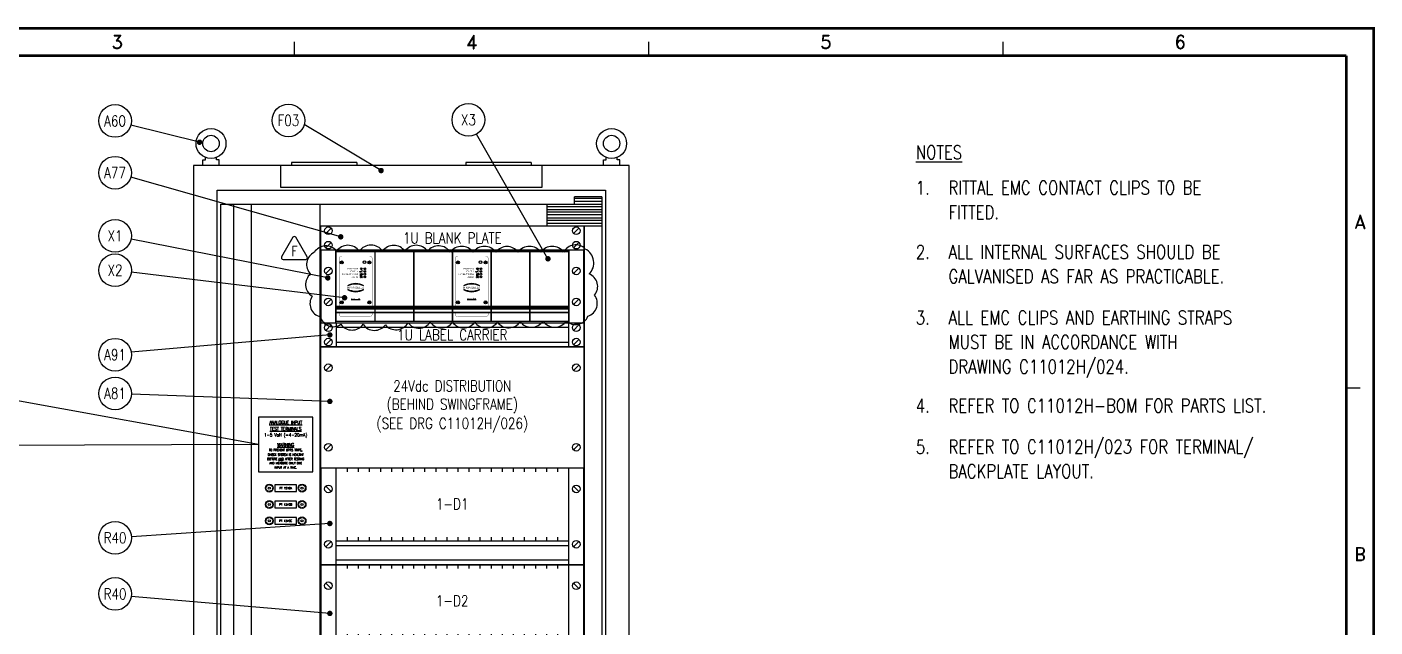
# Model space of a CAD drawing. Extents: x 0 to 4139, y -244 to 2852.
# Drawn here: x 1619 to 4093, y 1751 to 2852 of the extents above; entities that cross this region are included whole.
import ezdxf
from ezdxf.enums import TextEntityAlignment as Align

# ---------------------------------------------------------------- set-up
doc = ezdxf.new("R2010")
doc.units = 0
doc.header["$LTSCALE"] = 10
doc.header["$MEASUREMENT"] = 0
doc.linetypes.add('CONTINU', pattern=[0])
doc.linetypes.add('HIDDEN', pattern=[0.375, 0.25, -0.125])
doc.layers.get('0').update_dxf_attribs({"linetype": 'CONTINUOUS'})
for name, color, linetype in [('01-DRAW', 7, 'CONTINUOUS'), ('02-TEXT', 2, 'CONTINUOUS'), ('03-DIM', 3, 'CONTINUOUS'), ('COL', 2, 'CONTINU'), ('OUTLINE', 7, 'CONTINUOUS'), ('ROW', 2, 'CONTINU'), ('SNA', 2, 'CONTINUOUS'), ('SNA2', 2, 'CONTINUOUS'), ('TEXT', 2, 'CONTINUOUS'), ('UPS', 2, 'CONTINUOUS')]:
    doc.layers.add(name, color=color, linetype=linetype)
doc.layers.add('03-DIMS', color=3, linetype='CONTINUOUS', lineweight=13)
doc.styles.add('ARIAL', font='arial.ttf', dxfattribs={"height": 2.5})
doc.styles.add('ROMAND', font='ROMAND')
doc.styles.add('ROMANS', font='romans.shx', dxfattribs={"width": 0.8})
doc.styles.add('SYMBOL', font='romans.shx', dxfattribs={"width": 0.8})

# ---------------------------------------------------------------- blocks, each defined once
blk = doc.blocks.new('HS-A3-10')
at = {"color": 1}
for p, q in [((2110, 2800), (2110, 2825)), ((2760, 2800), (2760, 2825)), ((3410, 2800), (3410, 2825)), ((4040, 2190), (4065, 2190))]:
    blk.add_line(p, q, dxfattribs=at)
at = {"color": 1, "const_width": 5}
blk.add_lwpolyline([(160, 30), (4090, 30), (4090, 2850), (160, 2850)], close=True, dxfattribs=at)
for points in [[(160, 2800), (4040, 2800)], [(4040, 380), (4040, 2800)]]:
    blk.add_lwpolyline(points, dxfattribs=at)
at = {"color": 2, "style": 'ROMAND'}
for s, p in [('3', (1785, 2825)), ('4', (2435, 2825)), ('5', (3085, 2825)), ('6', (3735, 2825)), ('A', (4065, 2495)), ('B', (4065, 1885))]:
    blk.add_text(s, height=25, dxfattribs=at).set_placement(p, align=Align.MIDDLE)
at = {"layer": 'COL', "style": 'ROMAND', "flags": 9}
for tag, p in [('COL1', (485, 2825)), ('COL2', (1135, 2825)), ('COL3', (1785, 2825)), ('COL4', (2435, 2825)), ('COL5', (3085, 2825)), ('COL6', (3735, 2825))]:
    blk.add_attdef(tag, p, '', height=25, dxfattribs=at)
at = {"layer": 'ROW', "style": 'ROMAND', "flags": 9}
for tag, p in [('ROW1', (4065, 2495)), ('ROW2', (4065, 1885)), ('ROW3', (4065, 1275)), ('ROW4', (4065, 665))]:
    blk.add_attdef(tag, p, '', height=25, dxfattribs=at)
at = {"layer": 'UPS', "color": 3, "style": 'ROMANS', "width": 0.8, "flags": 8}
blk.add_attdef('PLANOS->PROJNR', text='', height=15, rotation=90, dxfattribs=at).set_placement((135, 235), align=Align.MIDDLE_LEFT)
at = {"layer": 'UPS', "style": 'ROMANS', "width": 0.8, "flags": 8}
for tag, height, p in [('PLANOS->NR1', 25, (1080, 342.5)), ('PLANOS->VERIF', 25, (2935, 342.5)), ('PLANOS->NR2', 25, (1080, 292.5)), ('PLANOS->CANVI1', 25, (1190, 292.5)), ('PLANOS->NCAN1', 25, (1590, 292.5)), ('PLANOS->DCAN1', 25, (2625, 292.5)), ('PLANOS->ORIG', 25, (2935, 292.5)), ('PLANOS->CANVI2', 25, (1190, 242.5)), ('PLANOS->NCAN2', 25, (1590, 242.5)), ('PLANOS->DCAN2', 25, (2625, 242.5)), ('PLANOS->HECHF', 25, (2935, 242.5)), ('PLANOS->CANVI3', 25, (1190, 192.5)), ('PLANOS->NCAN3', 25, (1590, 192.5)), ('PLANOS->DCAN3', 25, (2625, 192.5)), ('PLANOS->HECHD', 25, (2935, 192.5)), ('PLANOS->CANVI4', 25, (1190, 142.5)), ('PLANOS->NCAN4', 25, (1590, 142.5)), ('PLANOS->DCAN4', 25, (2625, 142.5)), ('PLANOS->DATACREA', 25, (2935, 142.5)), ('PLANOS->CANVI5', 25, (1190, 92.5)), ('PLANOS->NCAN5', 25, (1590, 92.5)), ('PLANOS->DCAN5', 25, (2625, 92.5)), ('PROJS->DESCPRO3', 50, (3455, 55)), ('PLANOS->PLANO', 50, (3785, 55)), ('PLANOS->USER', 50, (4027.5, 55))]:
    blk.add_attdef(tag, text='', height=height, dxfattribs=at).set_placement(p, align=Align.CENTER)
at = {"layer": 'UPS', "style": 'ROMANS', "width": 2.7474, "flags": 8}
blk.add_attdef('PLANOS->MCAN1', text='', height=25, rotation=0.069611, dxfattribs=at).set_placement((1660, 316.443), (2530, 317.5), align=Align.FIT)
at = {"layer": 'UPS', "style": 'ROMANS', "flags": 8}
for tag, width, p, p2 in [('PLANOS->MCAN2', 2.6868, (1660, 267.5), (2530, 267.5)), ('PLANOS->MCAN3', 2.6868, (1660, 217.5), (2530, 217.5)), ('PLANOS->MCAN4', 2.6769, (1660, 167.5), (2530, 167.5)), ('PLANOS->MCAN5', 2.6868, (1660, 117.5), (2530, 117.5))]:
    blk.add_attdef(tag, text='', height=25, dxfattribs=dict(at, width=width)).set_placement(p, p2, align=Align.FIT)
at = {"layer": 'UPS', "style": 'ROMANS', "width": 0.8, "flags": 8}
blk.add_attdef('PLANOS->DENOM', (3135, 242.5), '', height=25, dxfattribs=at)
at = {"layer": 'UPS', "color": 4, "style": 'ROMANS', "width": 0.8, "flags": 8}
for tag, p in [('PROJS->DESCPRO1', (3030, 192.5)), ('PROJS->DESCPRO2', (3030, 142.5))]:
    blk.add_attdef(tag, p, '', height=25, dxfattribs=at)
at = {"layer": 'UPS', "style": 'ROMANS', "width": 0.8, "flags": 8}
blk.add_attdef('PLANOS->PROTOTIPO', text='', height=25, dxfattribs=at).set_placement((595, 58.125), align=Align.MIDDLE)
for tag, p in [('PLANOS->OBS4', (1170, 55)), ('PLANOS->PLANO', (2915, 55))]:
    blk.add_attdef(tag, text='', height=25, dxfattribs=at).set_placement(p, align=Align.MIDDLE_LEFT)
blk.add_attdef('PROJS->NOMPRO', text='', height=25, dxfattribs=at).set_placement((2890, 55), align=Align.MIDDLE_RIGHT)
blk = doc.blocks.new('1UBLANK')
for p, q in [((-222.3503, -4.0503), (-232.2497, -13.9497)), ((232.2497, -4.0503), (222.3503, -13.9497)), ((-222.3503, -30.5003), (-232.2497, -40.3997)), ((232.2497, -30.5003), (222.3503, -40.3997))]:
    blk.add_line(p, q)
blk.add_lwpolyline([(-241.3, -44.45), (-241.3, 0), (241.3, 0), (241.3, -44.45)], close=True)
for centre in [(-227.3, -9), (227.3, -9), (-227.3, -35.45), (227.3, -35.45)]:
    blk.add_circle(centre, 7)
at = {"layer": 'SNA', "style": 'SYMBOL', "width": 0.8}
blk.add_attdef('SNA2', text='', height=20, dxfattribs=at).set_placement((0, -22.225), align=Align.MIDDLE)
at = {"layer": 'SNA2', "style": 'SYMBOL', "width": 0.8}
blk.add_attdef('SNA', text='', height=20, dxfattribs=at).set_placement((-186.3, -22.225), align=Align.MIDDLE)
blk = doc.blocks.new('1ULABEL')
for p, q in [((-213.3, 0), (-213.3, -44.45)), ((213.3, 0), (213.3, -44.45)), ((-222.3503, -4.0503), (-232.2497, -13.9497)), ((213.3, -9), (-213.3, -9)), ((232.2497, -4.0503), (222.3503, -13.9497)), ((-222.3503, -30.5003), (-232.2497, -40.3997)), ((-213.3, -35.45), (213.3, -35.45)), ((232.2497, -30.5003), (222.3503, -40.3997))]:
    blk.add_line(p, q)
blk.add_lwpolyline([(-241.3, 0), (241.3, 0), (241.3, -44.45), (-241.3, -44.45)], close=True)
for centre in [(-227.3, -9), (227.3, -9), (-227.3, -35.45), (227.3, -35.45)]:
    blk.add_circle(centre, 7)
at = {"layer": 'SNA', "style": 'SYMBOL', "width": 0.8}
blk.add_attdef('SNA2', text='', height=16, dxfattribs=at).set_placement((0, -22.225), align=Align.MIDDLE)
at = {"layer": 'SNA2', "style": 'SYMBOL', "width": 0.8}
blk.add_attdef('SNA', text='', height=20, dxfattribs=at).set_placement((-177.3, -22.225), align=Align.MIDDLE)
blk = doc.blocks.new('5UBLANK')
for p, q in [((-222.3503, -33.1753), (-232.2497, -43.0748)), ((232.2497, -33.1753), (222.3503, -43.0748)), ((-222.3503, -179.1753), (-232.2497, -189.0747)), ((232.2497, -179.1753), (222.3503, -189.0747))]:
    blk.add_line(p, q)
blk.add_lwpolyline([(-241.3, -222.25), (-241.3, 0), (241.3, 0), (241.3, -222.25)], close=True)
for centre in [(-227.3, -38.125), (227.3, -38.125), (-227.3, -184.125), (227.3, -184.125)]:
    blk.add_circle(centre, 7)
at = {"layer": 'SNA', "style": 'SYMBOL', "width": 0.8}
blk.add_attdef('SNA2', text='', height=20, dxfattribs=at).set_placement((0, -111.125), align=Align.MIDDLE)
at = {"layer": 'SNA2', "style": 'SYMBOL', "width": 0.8}
blk.add_attdef('SNA', text='', height=20, dxfattribs=at).set_placement((0, -141.125), align=Align.MIDDLE)
blk = doc.blocks.new('IORACK')
for p, q in [((-213.3, -177.8), (-213.3, 0)), ((-192.9857, 0), (-192.9857, -6.8)), ((-172.6714, 0), (-172.6714, -6.8)), ((-152.3571, 0), (-152.3571, -6.8)), ((-132.0429, 0), (-132.0429, -6.8)), ((-111.7286, 0), (-111.7286, -6.8)), ((-91.4143, 0), (-91.4143, -6.8)), ((-71.1, 0), (-71.1, -6.8)), ((-50.7857, 0), (-50.7857, -6.8)), ((-30.4714, 0), (-30.4714, -6.8)), ((-10.1571, 0), (-10.1571, -6.8)), ((10.1571, 0), (10.1571, -6.8)), ((30.4714, 0), (30.4714, -6.8)), ((50.7857, 0), (50.7857, -6.8)), ((71.1, 0), (71.1, -6.8)), ((91.4143, 0), (91.4143, -6.8)), ((111.7286, 0), (111.7286, -6.8)), ((132.0428, 0), (132.0428, -6.8)), ((152.3571, 0), (152.3571, -6.8)), ((172.6714, 0), (172.6714, -6.8)), ((192.9857, 0), (192.9857, -6.8)), ((213.3, 0), (213.3, -177.8)), ((-222.3503, -43.1248), (-232.2497, -33.2253)), ((232.2497, -43.1248), (222.3503, -33.2253)), ((-222.3503, -134.9503), (-232.2497, -144.8498)), ((-213.3, -133.35), (213.3, -133.35)), ((-213.3, -142.35), (213.3, -142.35)), ((-192.9857, -126.8), (-192.9857, -133.35)), ((-172.6714, -126.8), (-172.6714, -133.35)), ((-152.3571, -126.8), (-152.3571, -133.35)), ((-132.0429, -126.8), (-132.0429, -133.35)), ((-111.7286, -126.8), (-111.7286, -133.35)), ((-91.4143, -126.8), (-91.4143, -133.35)), ((-71.1, -126.8), (-71.1, -133.35)), ((-50.7857, -126.8), (-50.7857, -133.35)), ((-30.4714, -126.8), (-30.4714, -133.35)), ((-10.1571, -126.8), (-10.1571, -133.35)), ((10.1571, -126.8), (10.1571, -133.35)), ((30.4714, -126.8), (30.4714, -133.35)), ((50.7857, -126.8), (50.7857, -133.35)), ((71.1, -126.8), (71.1, -133.35)), ((91.4143, -126.8), (91.4143, -133.35)), ((111.7286, -126.8), (111.7286, -133.35)), ((132.0428, -126.8), (132.0428, -133.35)), ((152.3571, -126.8), (152.3571, -133.35)), ((172.6714, -126.8), (172.6714, -133.35)), ((192.9857, -126.8), (192.9857, -133.35)), ((232.2497, -134.9503), (222.3502, -144.8498)), ((213.3, -168.8), (-213.3, -168.8))]:
    blk.add_line(p, q)
blk.add_lwpolyline([(241.3, 0), (-241.3, 0), (-241.3, -177.8), (241.3, -177.8)], close=True)
for centre in [(-227.3, -38.175), (227.3, -38.175), (-227.3, -139.9), (227.3, -139.9)]:
    blk.add_circle(centre, 7)
at = {"layer": 'SNA', "style": 'SYMBOL', "width": 0.8}
blk.add_attdef('SNA', text='', height=20, dxfattribs=at).set_placement((-0.3, -65.8), align=Align.MIDDLE)
at = {"layer": 'SNA2', "style": 'SYMBOL', "width": 0.8}
blk.add_attdef('SNA2', text='', height=20, dxfattribs=at).set_placement((-0.3, -154.8), align=Align.MIDDLE)
blk = doc.blocks.new('K9202')
at = {"color": 3}
for p, q in [((-100, 5), (-220, 5)), ((-220, 5), (-220, 0)), ((-100, 5), (-100, 0)), ((220, 5), (100, 5)), ((100, 5), (100, 0)), ((220, 5), (220, 0))]:
    blk.add_line(p, q, dxfattribs=at)
blk.add_lwpolyline([(-240, -40), (240, -40), (240, 0), (-240, 0)], close=True)
at = {"layer": 'SNA', "style": 'SYMBOL', "width": 0.8}
blk.add_attdef('SNA', text='', height=20, dxfattribs=at).set_placement((-89, -20), align=Align.MIDDLE)
at = {"layer": 'SNA2', "style": 'SYMBOL', "width": 0.8}
blk.add_attdef('SNA2', text='', height=20, dxfattribs=at).set_placement((50, -20), align=Align.MIDDLE)
blk = doc.blocks.new('A$C5BAC4B6A')
at = {"linetype": 'Continuous'}
for p, q in [((-213.8, 0), (213.8, 0)), ((-213.8, -3.675), (-213.3, -3.675)), ((-213.8, -133.35), (213.8, -133.35)), ((213.3, -129.675), (213.8, -129.675))]:
    blk.add_line(p, q, dxfattribs=at)
for p, q in [((-177.4, -2.425), (-177.4, 0)), ((-106.4, -2.425), (-106.4, 0)), ((-35.4, -2.425), (-35.4, 0)), ((35.6, -2.425), (35.6, 0)), ((106.6, -2.425), (106.6, 0)), ((177.6, -2.425), (177.6, 0)), ((-222.3503, -33.2253), (-232.2497, -43.1248)), ((232.2497, -33.2253), (222.3503, -43.1248)), ((-222.3503, -90.2253), (-232.2497, -100.1247)), ((232.2497, -90.2253), (222.3503, -100.1247))]:
    blk.add_line(p, q)
for points in [[(-241.3, -133.35), (-213.8, -133.35), (-213.8, 0), (-241.3, 0)], [(213.8, -133.35), (241.3, -133.35), (241.3, 0), (213.8, 0)]]:
    blk.add_lwpolyline(points, close=True, dxfattribs=at)
for centre in [(-227.3, -38.175), (227.3, -38.175), (-227.3, -95.175), (227.3, -95.175)]:
    blk.add_circle(centre, 7)
blk = doc.blocks.new('A$C7E0037A8')
at = {"layer": '01-DRAW'}
blk.add_hatch(color=140, dxfattribs=at).paths.add_polyline_path([(8.8, -38.1, 0.127299), (7.8, -37.2), (7.6, -37.4, -0.203272), (8.8, -38.8, -0.201871), (12.6, -35.6, 0.232555)])
h = blk.add_hatch(color=140, dxfattribs=at)
edge = h.paths.add_edge_path()
edge.add_ellipse((10.4, -47.9), major_axis=(1.74, 0), ratio=0.172077, start_angle=153.0245, end_angle=172.0283)
edge.add_arc((9.4, -47.6), 0.4, 188.8306, 364.7944)
at = {"layer": '01-DRAW', "linetype": 'Continuous'}
h = blk.add_hatch(color=140, dxfattribs=at)
h.paths.add_polyline_path([(15, -63.4, 0.291435), (-15, -63.4, -0.219981)])
h.paths.add_polyline_path([(-15, -69.6, 0.291435), (15, -69.6, -0.219981)])
for p, q in [((35.4, -105.2), (-35.4, -105.2)), ((35.4, -105.8), (-35.4, -105.8)), ((35.4, -112.2), (-35.4, -112.2))]:
    blk.add_line(p, q)
blk.add_lwpolyline([(-35.4, -100.8), (35.4, -100.8), (35.4, -112.8), (-35.4, -112.8)], close=True)
blk.add_circle((16.1, -19.8), 2.5)
at = {"layer": '01-DRAW'}
for p, q in [((-35.4, 0), (35.4, 0)), ((-35.4, -128.5), (-35.4, 0)), ((35.4, 0), (35.4, -128.5)), ((35.4, -128.5), (-35.4, -128.5))]:
    blk.add_line(p, q, dxfattribs=at)
at = {"layer": '01-DRAW', "color": 140}
for p, q in [((7.6, -37.4), (7.8, -37.2)), ((8, -41), (12.8, -41)), ((8, -43.4), (9.6, -43.4)), ((9.6, -43.4), (11.2, -40.2)), ((10.4, -30.6), (10.4, -33)), ((11.2, -40.2), (12.8, -40.2)), ((11.2, -41.8), (12.8, -42.6)), ((11.2, -43.4), (12.8, -42.6))]:
    blk.add_line(p, q, dxfattribs=at)
at = {"layer": '01-DRAW'}
for centre, radius in [((-25.3, -20.3), 2.75), ((-25.3, -20.3), 1.4), ((25.4, -20.3), 2.75), ((25.4, -20.3), 1.4), ((16.7, -31.8), 1.6), ((16.7, -36.8), 1.6), ((16.7, -41.8), 1.6), ((16.7, -46.8), 1.6), ((-25.3, -93.5), 2.75), ((-25.3, -93.5), 1.4), ((25.4, -93.5), 2.75), ((25.4, -93.5), 1.4)]:
    blk.add_circle(centre, radius, dxfattribs=at)
at = {"layer": '01-DRAW', "color": 140}
blk.add_circle((10.4, -31.8), 1.6, dxfattribs=at)
for centre, radius, start, end in [((6.6, -39.6), 2.36, 19.1684, 65.1286), ((6.6, -39.6), 2.68, 33.6254, 62.644), ((4.9, -45.7), 4.34, 331.3782, 356.1989), ((13.3, -40.7), 5.14, 97.1574, 149.5244), ((14.5, -41.7), 6.4, 107.3663, 153.0182), ((9.4, -47.6), 0.4, 188.8306, 4.7944), ((10.4, -46.2), 1.2, 7.1765, 172.8235), ((10.4, -45), 0.16, 356.1774, 183.8226), ((15.9, -45.7), 4.34, 183.8011, 208.6218)]:
    blk.add_arc(centre, radius, start, end, dxfattribs=at)
at = {"layer": '01-DRAW', "color": 140, "linetype": 'Continuous'}
for centre, radius, start, end in [((0, -86.9), 27.9, 57.5041, 122.4959), ((0, -95.8), 35.7, 65.1872, 114.8128), ((0, -46.1), 27.9, 237.5041, 302.4959), ((0, -37.2), 35.7, 245.1872, 294.8128)]:
    blk.add_arc(centre, radius, start, end, dxfattribs=at)
at = {"layer": '01-DRAW', "color": 140}
blk.add_ellipse((10.4, -47.9), major_axis=(1.74, 0), ratio=0.1721, dxfattribs=at)
at = {"layer": '03-DIMS', "color": 8}
for p, q in [((35.4, -101.2), (-35.4, -101.2)), ((35.4, -101.8), (-35.4, -101.8)), ((35.4, -102.2), (-35.4, -102.2)), ((35.4, -102.8), (-35.4, -102.8)), ((35.4, -103.2), (-35.4, -103.2)), ((35.4, -103.8), (-35.4, -103.8)), ((35.4, -104.2), (-35.4, -104.2)), ((-35.4, -104.8), (35.4, -104.8))]:
    blk.add_line(p, q, dxfattribs=at)
at = {"layer": '03-DIMS', "color": 140, "const_width": 0.5}
for points in [[(-30.4, -100.8), (-30.4, -13.5, -0.4142), (-25.4, -8.5), (25.4, -8.5, -0.4142), (30.4, -13.5), (30.4, -100.8)], [(-30.4, -112.8), (-30.4, -115, 0.4142), (-25.4, -120), (25.4, -120, 0.4142), (30.4, -115), (30.4, -112.8)]]:
    blk.add_lwpolyline(points, format="xyb", dxfattribs=at)
for points in [[(-30.4, -27.8), (-30.4, -100.8)], [(30.4, -100.8), (30.4, -27.8)]]:
    blk.add_lwpolyline(points, dxfattribs=at)
at = {"layer": '01-DRAW', "color": 140, "style": 'ARIAL'}
for s, p in [('O.V. SHUT-DOWN', (4.6, -41.8)), ('POWER ON', (4.6, -31.8)), ('HEALTHY', (4.6, -36.8)), ('ALARM', (4.6, -46.8))]:
    blk.add_text(s, height=2.5, dxfattribs=at).set_placement(p, align=Align.MIDDLE_RIGHT)
for s, height, p in [('HIMA-SELLA', 3.75, (0, -66.5)), ('%%UHSD 9044', 2.5, (0, -86.5))]:
    blk.add_text(s, height=height, dxfattribs=at).set_placement(p, align=Align.MIDDLE_CENTER)
blk = doc.blocks.new('A$C248C386D')
for p, q in [((35.4, -105.25), (-35.4, -105.25)), ((35.4, -105.75), (-35.4, -105.75)), ((35.4, -112.25), (-35.4, -112.25))]:
    blk.add_line(p, q)
blk.add_lwpolyline([(-35.4, -100.75), (35.4, -100.75), (35.4, -112.75), (-35.4, -112.75)], close=True)
at = {"layer": '01-DRAW'}
for p, q in [((-35.4, -128.5), (-35.4, 0)), ((-35.4, 0), (35.4, 0)), ((35.4, 0), (35.4, -128.5)), ((35.4, -128.5), (-35.4, -128.5))]:
    blk.add_line(p, q, dxfattribs=at)
at = {"layer": '03-DIMS', "color": 8}
for p, q in [((35.4, -101.25), (-35.4, -101.25)), ((35.4, -101.75), (-35.4, -101.75)), ((35.4, -102.25), (-35.4, -102.25)), ((35.4, -102.75), (-35.4, -102.75)), ((35.4, -103.25), (-35.4, -103.25)), ((35.4, -103.75), (-35.4, -103.75)), ((35.4, -104.25), (-35.4, -104.25)), ((-35.4, -104.75), (35.4, -104.75))]:
    blk.add_line(p, q, dxfattribs=at)
blk = doc.blocks.new('TRI-F')
at = {"layer": '01-DRAW'}
blk.add_lwpolyline([(-0.2598, 2.55), (-2.3383, -1.05, 0.5774), (-2.0785, -1.5), (2.0785, -1.5, 0.5774), (2.3383, -1.05), (0.2598, 2.55, 0.5774)], format="xyb", close=True, dxfattribs=at)
at = {"layer": '02-TEXT', "color": 2, "style": 'ROMANS', "width": 0.8}
blk.add_text('F', height=1.8, dxfattribs=at).set_placement((0, 0), align=Align.MIDDLE)

msp = doc.modelspace()

# ---------------------------------------------------------------- linework, layer by layer
msp.add_lwpolyline([(2643.6269, 2444.9176, 0.5206), (2603.866, 2438.9561, 0.5206), (2562.1171, 2438.9561, 0.5206), (2520.3681, 2438.9561, 0.5206), (2479.6132, 2438.9561, 0.5206), (2437.8643, 2438.9561, 0.5206), (2396.1154, 2438.9561, 0.5206), (2354.3665, 2440.9433, 0.5206), (2312.6175, 2440.9433, 0.5206), (2271.8626, 2440.9433, 0.5206), (2229.1197, 2440.9433, 0.5206), (2187.3708, 2440.9433, 0.5206), (2146.6159, 2438.9561, 0.5206), (2139.6577, 2399.2126, 0.5206), (2142.6398, 2358.4755, 0.5206), (2157.5501, 2320.7192, 0.5206), (2195.3229, 2306.8089, 0.5206), (2236.0778, 2306.8089, 0.5206), (2276.8327, 2305.8153, 0.5206), (2318.5817, 2309.7897, 0.5206), (2359.3366, 2310.7833, 0.5206), (2400.0915, 2310.7833, 0.5206), (2440.8464, 2310.7833, 0.5206), (2482.5953, 2310.7833, 0.5206), (2524.3442, 2311.7769, 0.5206), (2566.0932, 2312.7705, 0.5206), (2608.8361, 2312.7705, 0.5206), (2648.597, 2321.7127, 0.5206), (2660.5252, 2360.4627, 0.5206), (2650.585, 2399.2126, 0.5206)], format="xyb", close=True)
at = {"layer": '03-DIM', "linetype": 'HIDDEN'}
for centre in [(2064, 2006.1997), (2124, 2006.1997), (2064, 1976.1997), (2124, 1976.1997), (2064, 1946.1997), (2124, 1946.1997)]:
    msp.add_circle(centre, 6, dxfattribs=at)
at = {"layer": 'OUTLINE'}
for p, q in [((1942, 2608.5), (1947, 2608.5)), ((1942, 2598.5), (1942, 2608.5)), ((1947, 2608.5), (1947, 2613)), ((1967, 2608.5), (1967, 2613)), ((1972, 2608.5), (1967, 2608.5)), ((1972, 2598.5), (1972, 2608.5)), ((2677, 2608.5), (2682, 2608.5)), ((2677, 2598.5), (2677, 2608.5)), ((2682, 2608.5), (2682, 2613)), ((2702, 2608.5), (2702, 2613)), ((2707, 2608.5), (2702, 2608.5)), ((2707, 2598.5), (2707, 2608.5)), ((1975, 2527.4997), (2674, 2527.4997)), ((1975, 665.9997), (1975, 2527.4997)), ((1999, 665.9997), (1999, 2527.4997)), ((2031, 665.9997), (2031, 2527.4997)), ((2157, 665.9997), (2157, 2527.4997)), ((2574, 2487.4997), (2574, 2527.4997)), ((2624, 2527.4997), (2624, 2540.833)), ((2674, 2540.833), (2624, 2540.833)), ((2674, 2537.4997), (2624, 2537.4997)), ((2624, 2532.4997), (2674, 2532.4997)), ((2674, 2540.833), (2674, 652.6664)), ((2674, 2522.4997), (2574, 2522.4997)), ((2574, 2517.4997), (2674, 2517.4997)), ((2674, 2512.4997), (2574, 2512.4997)), ((2674, 2507.4997), (2574, 2507.4997)), ((2574, 2502.4997), (2674, 2502.4997)), ((2157, 2487.4997), (2642, 2487.4997)), ((2674, 2497.4997), (2574, 2497.4997)), ((2574, 2492.4997), (2674, 2492.4997)), ((2642, 705.9997), (2642, 2487.4997)), ((2642, 2487.4997), (2674, 2487.4997)), ((2044, 2086.1997), (1447.8671, 2194.3042)), ((2044, 2086.1997), (1477.2969, 2084.2492))]:
    msp.add_line(p, q, dxfattribs=at)
msp.add_lwpolyline([(2724, 495), (2724, 2598.5), (1925, 2598.5), (1925, 495)], close=True, dxfattribs=at)
msp.add_lwpolyline([(2152, 2552.75), (2680.5, 2552.75), (2680.5, 640.75), (1968.5, 640.75), (1968.5, 2552.75), (2152, 2552.75)], dxfattribs=at)
for centre, radius in [((1957, 2638.6174), 27.5), ((1957, 2638.6174), 15), ((2692, 2638.6174), 27.5), ((2692, 2638.6174), 15)]:
    msp.add_circle(centre, radius, dxfattribs=at)
at = {"layer": 'TEXT', "color": 3}
for p, q in [((1936, 2640.9549), (1810.043, 2672.483)), ((2269, 2588.9549), (2128.043, 2673.483)), ((2575.2, 2427), (2444.1062, 2655.9653)), ((2195, 2467.3376), (1809.8572, 2576.7985)), ((2171.2, 2391.9664, -2), (1810.4298, 2463.3297, -0.1508)), ((2202.0084, 2355.4946, -2), (1810.7844, 2402.4267, -0.1415)), ((2175, 2287.3187), (1810.6272, 2255.7148)), ((2175, 2165.3187), (1810.9792, 2178.8829)), ((2175, 1941.2369), (1810.9337, 1916.9933)), ((2175, 1776.2369), (1810.6378, 1807.3526))]:
    msp.add_line(p, q, dxfattribs=at)
at = {"layer": 'TEXT', "color": 3, "const_width": 5}
for points in [[(1933.5, 2640.9549, 1), (1938.5, 2640.9549, 1)], [(2266.5, 2588.9549, 1), (2271.5, 2588.9549, 1)], [(2192.5, 2467.3376, -1), (2197.5, 2467.3376, -1)], [(2572.7, 2427, 1), (2577.7, 2427, 1)], [(2172.5, 2287.3187, -1), (2177.5, 2287.3187, -1)], [(2172.5, 2165.3187, -1), (2177.5, 2165.3187, -1)], [(2172.5, 1941.2369, 1), (2177.5, 1941.2369, 1)], [(2172.5, 1776.2369, 1), (2177.5, 1776.2369, 1)]]:
    msp.add_lwpolyline(points, format="xyb", close=True, dxfattribs=at)
at = {"layer": 'TEXT', "color": 3, "const_width": 5, "elevation": -2}
for points in [[(2168.7, 2391.9664, 1), (2173.7, 2391.9664, 1)], [(2199.5084, 2355.4946, 1), (2204.5084, 2355.4946, 1)]]:
    msp.add_lwpolyline(points, format="xyb", close=True, dxfattribs=at)
at = {"layer": 'TEXT', "color": 3}
for points in [[(2044, 2036.1997), (2144, 2036.1997), (2144, 2136.1997), (2044, 2136.1997)], [(2074, 2000.1997), (2114, 2000.1997), (2114, 2012.1997), (2074, 2012.1997)], [(2074, 1970.1997), (2114, 1970.1997), (2114, 1982.1997), (2074, 1982.1997)], [(2074, 1940.1997), (2114, 1940.1997), (2114, 1952.1997), (2074, 1952.1997)]]:
    msp.add_lwpolyline(points, close=True, dxfattribs=at)
for centre, radius in [((1781, 2680), 30), ((2099, 2681), 30), ((2429.2, 2682), 30), ((1781, 2585), 30), ((1781, 2469.1512), 30), ((1780.998, 2406), 30), ((1781, 2251), 30), ((1781, 2180), 30), ((2064, 2006.1997), 7.25), ((2064, 2006.1997), 2), ((2124, 2006.1997), 7.25), ((2124, 2006.1997), 2), ((2064, 1976.1997), 7.25), ((2124, 1976.1997), 7.25), ((2064, 1976.1997), 2), ((2124, 1976.1997), 2), ((1781, 1915), 30), ((2064, 1946.1997), 7.25), ((2064, 1946.1997), 2), ((2124, 1946.1997), 7.25), ((2124, 1946.1997), 2), ((1781, 1812), 30)]:
    msp.add_circle(centre, radius, dxfattribs=at)

# ---------------------------------------------------------------- block references
for name, p in [('HS-A3-10', (0, 0)), ('A$C5BAC4B6A', (2399.7, 2443.0497)), ('A$C7E0037A8', (2222.3, 2440.6247)), ('A$C248C386D', (2293.5, 2440.6247)), ('A$C248C386D', (2364.5, 2440.6247)), ('A$C7E0037A8', (2435.3, 2440.6247)), ('A$C248C386D', (2506.3, 2440.6247)), ('A$C248C386D', (2577.3, 2440.6247))]:
    msp.add_blockref(name, p)
ref = msp.add_blockref('1UBLANK', (2399.7, 2487.4997))
ref.add_attrib('SNA2', '1U BLANK PLATE', dxfattribs={"layer": 'SNA', "height": 20, "style": 'SYMBOL', "width": 0.8}).set_placement((2399.7, 2465.2747), align=Align.MIDDLE)
ref.add_attrib('SNA', 'A77', dxfattribs={"layer": 'SNA2', "height": 20, "style": 'SYMBOL', "width": 0.8}).set_placement((1781, 2585), align=Align.MIDDLE)
at = {"xscale": 10, "yscale": 10, "zscale": 10}
msp.add_blockref('TRI-F', (2110, 2441), dxfattribs=at)
ref = msp.add_blockref('1ULABEL', (2399.7, 2309.6997, -1))
ref.add_attrib('SNA2', '1U LABEL CARRIER', dxfattribs={"layer": 'SNA', "height": 20, "style": 'SYMBOL', "width": 0.8}).set_placement((2399.7, 2287.4747, -1), align=Align.MIDDLE)
ref.add_attrib('SNA', 'A91', dxfattribs={"layer": 'SNA2', "height": 20, "style": 'SYMBOL', "width": 0.8}).set_placement((1781, 2251), align=Align.MIDDLE)
ref = msp.add_blockref('5UBLANK', (2399.7, 2265.2497))
ref.add_attrib('SNA', 'A81', dxfattribs={"layer": 'SNA2', "height": 20, "style": 'SYMBOL', "width": 0.8}).set_placement((1781, 2180), align=Align.MIDDLE)
ref = msp.add_blockref('IORACK', (2399.7, 2042.9997))
ref.add_attrib('SNA', '1-D1', dxfattribs={"layer": 'SNA', "height": 20, "style": 'SYMBOL', "width": 0.8}).set_placement((2399.4, 1977.1997), align=Align.MIDDLE)
ref.add_attrib('SNA2', 'R40', dxfattribs={"layer": 'SNA2', "height": 20, "style": 'SYMBOL', "width": 0.8}).set_placement((1781, 1915), align=Align.MIDDLE)
ref = msp.add_blockref('IORACK', (2399.7, 1865.1997))
ref.add_attrib('SNA', '1-D2', dxfattribs={"layer": 'SNA', "height": 20, "style": 'SYMBOL', "width": 0.8}).set_placement((2399.4, 1799.3997), align=Align.MIDDLE)
ref.add_attrib('SNA2', 'R40', dxfattribs={"layer": 'SNA2', "height": 20, "style": 'SYMBOL', "width": 0.8}).set_placement((1781, 1812), align=Align.MIDDLE)
at = {"layer": 'OUTLINE'}
msp.add_blockref('K9202', (2324.5, 2598.5), dxfattribs=at)

# ---------------------------------------------------------------- texts
at = {"layer": '02-TEXT', "color": 8, "style": 'ROMANS', "width": 0.8}
for s, height, p in [('%%UANALOGUE INPUT', 6, (2094, 2126.8297)), ('1-5 VoH (=4-20mA)', 6, (2094, 2103.3211)), ('%%uTEST TERMINALS', 6, (2094, 2115.0754)), ('TO PREVENT OPPS TRIPS,', 4, (2094, 2075.4511)), ('%%UWARNING', 6, (2094, 2085.7711)), ('BEFORE %%UAND%%U AFTER TESTING', 4, (2094, 2059.7787)), ('CHECK SYSTEM IS HEALTHY', 4, (2094, 2067.6149)), ('AND MEASURE ONLY ONE', 4, (2094, 2051.9426)), ('INPUT AT A TIME.', 4, (2094, 2044.1064)), ('PT 1510A', 4, (2094, 2006.1997)), ('PT 1510B', 4, (2094, 1976.1997)), ('PT 1510C', 4, (2094, 1946.1997))]:
    msp.add_text(s, height=height, dxfattribs=at).set_placement(p, align=Align.MIDDLE)
at = {"layer": 'TEXT', "style": 'ROMANS', "width": 0.8}
for s, p in [('A60', (1781, 2680)), ('F03', (2099, 2681)), ('X3', (2429.2, 2682)), ('X1', (1781, 2469.1512)), ('X2', (1780.998, 2406)), ('24Vdc DISTRIBUTION', (2399.7, 2193.7497)), ('(BEHIND SWINGFRAME)', (2399.7, 2158.7497)), ('(SEE DRG C11012H/026)', (2399.7, 2123.7497))]:
    msp.add_text(s, height=20, dxfattribs=at).set_placement(p, align=Align.MIDDLE)
for s, p in [('%%UNOTES', (3250, 2610)), ('1.', (3250, 2544.75)), ('RITTAL EMC CONTACT CLIPS TO BE', (3310, 2545)), ('FITTED.', (3310, 2500)), ('2.', (3250, 2426.75)), ('ALL INTERNAL SURFACES SHOULD BE', (3310, 2427.25)), ('GALVANISED AS FAR AS PRACTICABLE.', (3310, 2382.25)), ('3.', (3250, 2306.75)), ('ALL EMC CLIPS AND EARTHING STRAPS', (3310, 2306.75)), ('MUST BE IN ACCORDANCE WITH', (3310, 2261.75)), ('DRAWING C11012H/024.', (3310, 2216.75)), ('4.', (3250, 2144.75)), ('REFER TO C11012H-BOM FOR PARTS LIST.', (3310, 2145.25)), ('5.', (3250, 2069.25)), ('REFER TO C11012H/023 FOR TERMINAL/', (3310, 2069.75)), ('BACKPLATE LAYOUT.', (3310, 2024.75))]:
    msp.add_text(s, height=25, dxfattribs=at).set_placement(p)

doc.saveas('drawing.dxf')
